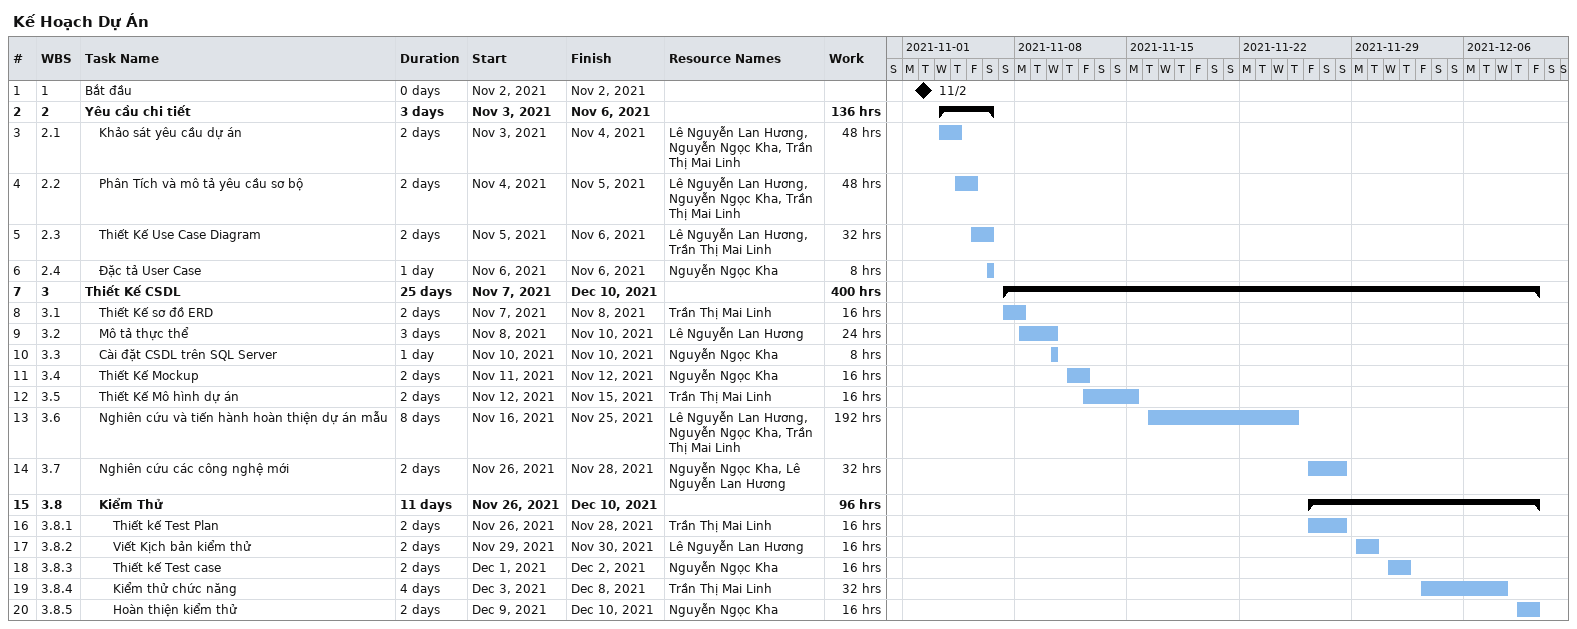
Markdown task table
Kế Hoạch Dự Án

| ID | WBS | Task | Duration | Start | Finish | Resources | Work (h) |
|---|---|---|---|---|---|---|---|
| 1 | 1 | Bắt đầu | 0d | 2021-11-02 | 2021-11-02 |  |  |
| 2 | 2 | **Yêu cầu chi tiết** | 3d | 2021-11-03 | 2021-11-06 |  | 136 |
| 3 | 2.1 | Khảo sát yêu cầu dự án | 2d | 2021-11-03 | 2021-11-04 | Lê Nguyễn Lan Hương, Nguyễn Ngọc Kha, Trần Thị Mai Linh | 48 |
| 4 | 2.2 | Phân Tích và mô tả yêu cầu sơ bộ | 2d | 2021-11-04 | 2021-11-05 | Lê Nguyễn Lan Hương, Nguyễn Ngọc Kha, Trần Thị Mai Linh | 48 |
| 5 | 2.3 | Thiết Kế Use Case Diagram | 2d | 2021-11-05 | 2021-11-06 | Lê Nguyễn Lan Hương, Trần Thị Mai Linh | 32 |
| 6 | 2.4 | Đặc tả User Case | 1d | 2021-11-06 | 2021-11-06 | Nguyễn Ngọc Kha | 8 |
| 7 | 3 | **Thiết Kế CSDL** | 25d | 2021-11-07 | 2021-12-10 |  | 400 |
| 8 | 3.1 | Thiết Kế sơ đồ ERD | 2d | 2021-11-07 | 2021-11-08 | Trần Thị Mai Linh | 16 |
| 9 | 3.2 | Mô tả thực thể | 3d | 2021-11-08 | 2021-11-10 | Lê Nguyễn Lan Hương | 24 |
| 10 | 3.3 | Cài đặt CSDL trên SQL Server | 1d | 2021-11-10 | 2021-11-10 | Nguyễn Ngọc Kha | 8 |
| 11 | 3.4 | Thiết Kế Mockup | 2d | 2021-11-11 | 2021-11-12 | Nguyễn Ngọc Kha | 16 |
| 12 | 3.5 | Thiết Kế Mô hình dự án | 2d | 2021-11-12 | 2021-11-15 | Trần Thị Mai Linh | 16 |
| 13 | 3.6 | Nghiên cứu và tiến hành hoàn thiện dự án mẫu | 8d | 2021-11-16 | 2021-11-25 | Lê Nguyễn Lan Hương, Nguyễn Ngọc Kha, Trần Thị Mai Linh | 192 |
| 14 | 3.7 | Nghiên cứu các công nghệ mới | 2d | 2021-11-26 | 2021-11-28 | Nguyễn Ngọc Kha, Lê Nguyễn Lan Hương | 32 |
| 15 | 3.8 | **Kiểm Thử** | 11d | 2021-11-26 | 2021-12-10 |  | 96 |
| 16 | 3.8.1 | Thiết kế Test Plan | 2d | 2021-11-26 | 2021-11-28 | Trần Thị Mai Linh | 16 |
| 17 | 3.8.2 | Viết Kịch bản kiểm thử | 2d | 2021-11-29 | 2021-11-30 | Lê Nguyễn Lan Hương | 16 |
| 18 | 3.8.3 | Thiết kế Test case | 2d | 2021-12-01 | 2021-12-02 | Nguyễn Ngọc Kha | 16 |
| 19 | 3.8.4 | Kiểm thử chức năng | 4d | 2021-12-03 | 2021-12-08 | Trần Thị Mai Linh | 32 |
| 20 | 3.8.5 | Hoàn thiện kiểm thử | 2d | 2021-12-09 | 2021-12-10 | Nguyễn Ngọc Kha | 16 |
